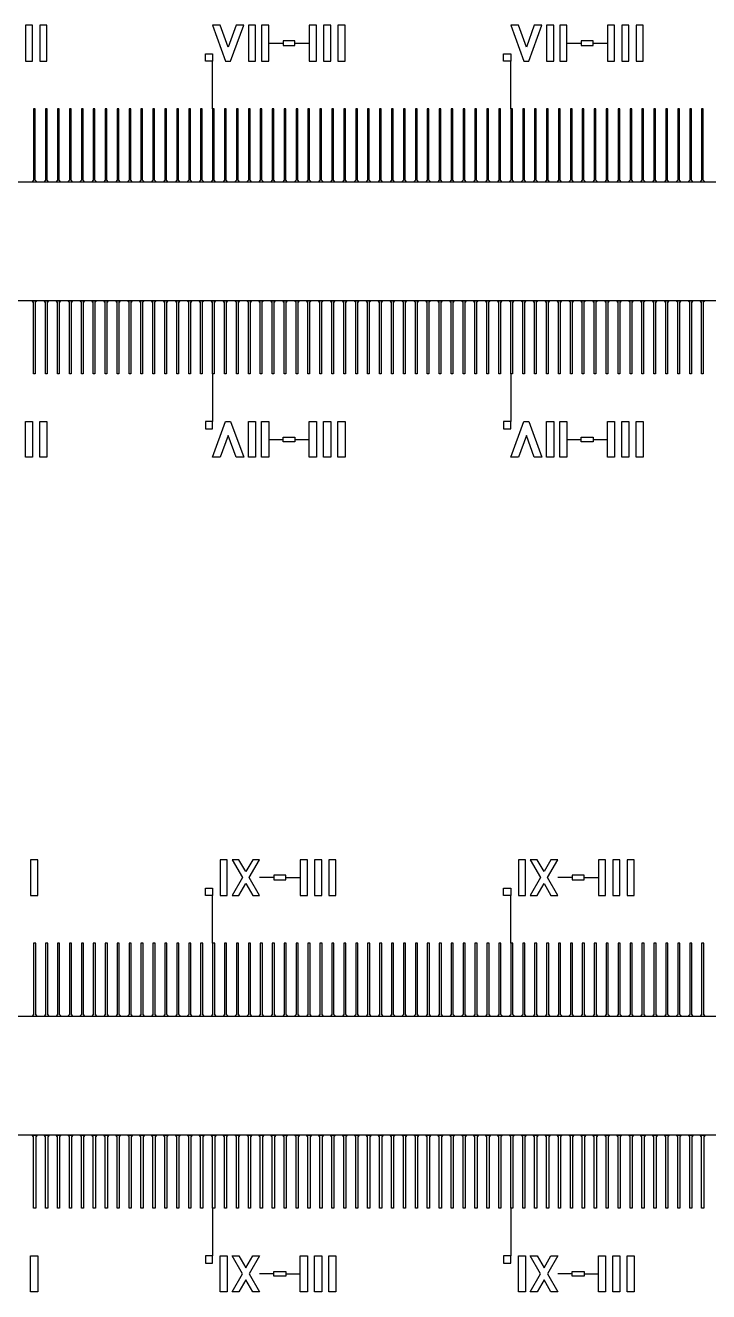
# Model space of a CAD drawing. Extents: x 135699 to 160699, y 112501 to 137501.
# Drawn here: x 149371 to 149658, y 124736 to 125267 of the extents above; entities that cross this region are included whole.
import ezdxf

# ---------------------------------------------------------------- set-up
doc = ezdxf.new("R2010")
doc.units = 13
for name, color, linetype in [('0.7', 50, 'Continuous'), ('0.9', 240, 'Continuous'), ('Main', 140, 'Continuous')]:
    doc.layers.add(name, color=color, linetype=linetype)
doc.layers.add('Write', color=7, linetype='Continuous', true_color=0x839eaa)

msp = doc.modelspace()

# ---------------------------------------------------------------- linework, layer by layer
for p, q in [((149473.23, 125259.41), (149479.23, 125259.41)), ((149484.23, 125259.41), (149490.23, 125259.41)), ((149598.23, 125259.41), (149604.23, 125259.41)), ((149609.23, 125259.41), (149615.23, 125259.41)), ((149449.68, 125231.91), (149449.68, 125251.91)), ((149574.68, 125231.91), (149574.68, 125251.91)), ((149449.68, 125120.71), (149449.68, 125100.71)), ((149574.68, 125120.71), (149574.68, 125100.71)), ((149473.23, 125093.21), (149479.23, 125093.21)), ((149484.23, 125093.21), (149490.23, 125093.21)), ((149598.23, 125093.21), (149604.23, 125093.21)), ((149609.23, 125093.21), (149615.23, 125093.21)), ((149475.42, 124909.41), (149469.42, 124909.41)), ((149480.42, 124909.41), (149486.42, 124909.41)), ((149600.42, 124909.41), (149594.42, 124909.41)), ((149605.42, 124909.41), (149611.42, 124909.41)), ((149449.68, 124881.91), (149449.68, 124901.91)), ((149574.68, 124881.91), (149574.68, 124901.91)), ((149449.68, 124770.71), (149449.68, 124750.71)), ((149574.68, 124770.71), (149574.68, 124750.71)), ((149475.42, 124743.21), (149469.42, 124743.21)), ((149480.42, 124743.21), (149486.42, 124743.21)), ((149600.42, 124743.21), (149594.42, 124743.21)), ((149605.42, 124743.21), (149611.42, 124743.21))]:
    msp.add_line(p, q)
at = {"layer": '0.7'}
for points in [[(149375.98, 125201.31), (149375.38, 125201.91), (149375.38, 125231.91), (149374.68, 125231.91), (149374.68, 125201.91), (149374.08, 125201.31)], [(149380.98, 125201.31), (149380.38, 125201.91), (149380.38, 125231.91), (149379.68, 125231.91), (149379.68, 125201.91), (149379.08, 125201.31)], [(149385.98, 125201.31), (149385.38, 125201.91), (149385.38, 125231.91), (149384.68, 125231.91), (149384.68, 125201.91), (149384.08, 125201.31)], [(149390.98, 125201.31), (149390.38, 125201.91), (149390.38, 125231.91), (149389.68, 125231.91), (149389.68, 125201.91), (149389.08, 125201.31)], [(149395.98, 125201.31), (149395.38, 125201.91), (149395.38, 125231.91), (149394.68, 125231.91), (149394.68, 125201.91), (149394.08, 125201.31)], [(149400.98, 125201.31), (149400.38, 125201.91), (149400.38, 125231.91), (149399.68, 125231.91), (149399.68, 125201.91), (149399.08, 125201.31)], [(149405.98, 125201.31), (149405.38, 125201.91), (149405.38, 125231.91), (149404.68, 125231.91), (149404.68, 125201.91), (149404.08, 125201.31)], [(149410.98, 125201.31), (149410.38, 125201.91), (149410.38, 125231.91), (149409.68, 125231.91), (149409.68, 125201.91), (149409.08, 125201.31)], [(149415.98, 125201.31), (149415.38, 125201.91), (149415.38, 125231.91), (149414.68, 125231.91), (149414.68, 125201.91), (149414.08, 125201.31)], [(149420.98, 125201.31), (149420.38, 125201.91), (149420.38, 125231.91), (149419.68, 125231.91), (149419.68, 125201.91), (149419.08, 125201.31)], [(149425.98, 125201.31), (149425.38, 125201.91), (149425.38, 125231.91), (149424.68, 125231.91), (149424.68, 125201.91), (149424.08, 125201.31)], [(149430.98, 125201.31), (149430.38, 125201.91), (149430.38, 125231.91), (149429.68, 125231.91), (149429.68, 125201.91), (149429.08, 125201.31)], [(149435.98, 125201.31), (149435.38, 125201.91), (149435.38, 125231.91), (149434.68, 125231.91), (149434.68, 125201.91), (149434.08, 125201.31)], [(149440.98, 125201.31), (149440.38, 125201.91), (149440.38, 125231.91), (149439.68, 125231.91), (149439.68, 125201.91), (149439.08, 125201.31)], [(149445.98, 125201.31), (149445.38, 125201.91), (149445.38, 125231.91), (149444.68, 125231.91), (149444.68, 125201.91), (149444.08, 125201.31)], [(149450.98, 125201.31), (149450.38, 125201.91), (149450.38, 125231.91), (149449.68, 125231.91), (149449.68, 125201.91), (149449.08, 125201.31)], [(149455.98, 125201.31), (149455.38, 125201.91), (149455.38, 125231.91), (149454.68, 125231.91), (149454.68, 125201.91), (149454.08, 125201.31)], [(149460.98, 125201.31), (149460.38, 125201.91), (149460.38, 125231.91), (149459.68, 125231.91), (149459.68, 125201.91), (149459.08, 125201.31)], [(149465.98, 125201.31), (149465.38, 125201.91), (149465.38, 125231.91), (149464.68, 125231.91), (149464.68, 125201.91), (149464.08, 125201.31)], [(149470.98, 125201.31), (149470.38, 125201.91), (149470.38, 125231.91), (149469.68, 125231.91), (149469.68, 125201.91), (149469.08, 125201.31)], [(149475.98, 125201.31), (149475.38, 125201.91), (149475.38, 125231.91), (149474.68, 125231.91), (149474.68, 125201.91), (149474.08, 125201.31)], [(149480.98, 125201.31), (149480.38, 125201.91), (149480.38, 125231.91), (149479.68, 125231.91), (149479.68, 125201.91), (149479.08, 125201.31)], [(149485.98, 125201.31), (149485.38, 125201.91), (149485.38, 125231.91), (149484.68, 125231.91), (149484.68, 125201.91), (149484.08, 125201.31)], [(149490.98, 125201.31), (149490.38, 125201.91), (149490.38, 125231.91), (149489.68, 125231.91), (149489.68, 125201.91), (149489.08, 125201.31)], [(149495.98, 125201.31), (149495.38, 125201.91), (149495.38, 125231.91), (149494.68, 125231.91), (149494.68, 125201.91), (149494.08, 125201.31)], [(149500.98, 125201.31), (149500.38, 125201.91), (149500.38, 125231.91), (149499.68, 125231.91), (149499.68, 125201.91), (149499.08, 125201.31)], [(149505.98, 125201.31), (149505.38, 125201.91), (149505.38, 125231.91), (149504.68, 125231.91), (149504.68, 125201.91), (149504.08, 125201.31)], [(149510.98, 125201.31), (149510.38, 125201.91), (149510.38, 125231.91), (149509.68, 125231.91), (149509.68, 125201.91), (149509.08, 125201.31)], [(149515.98, 125201.31), (149515.38, 125201.91), (149515.38, 125231.91), (149514.68, 125231.91), (149514.68, 125201.91), (149514.08, 125201.31)], [(149520.98, 125201.31), (149520.38, 125201.91), (149520.38, 125231.91), (149519.68, 125231.91), (149519.68, 125201.91), (149519.08, 125201.31)], [(149525.98, 125201.31), (149525.38, 125201.91), (149525.38, 125231.91), (149524.68, 125231.91), (149524.68, 125201.91), (149524.08, 125201.31)], [(149530.98, 125201.31), (149530.38, 125201.91), (149530.38, 125231.91), (149529.68, 125231.91), (149529.68, 125201.91), (149529.08, 125201.31)], [(149535.98, 125201.31), (149535.38, 125201.91), (149535.38, 125231.91), (149534.68, 125231.91), (149534.68, 125201.91), (149534.08, 125201.31)], [(149540.98, 125201.31), (149540.38, 125201.91), (149540.38, 125231.91), (149539.68, 125231.91), (149539.68, 125201.91), (149539.08, 125201.31)], [(149545.98, 125201.31), (149545.38, 125201.91), (149545.38, 125231.91), (149544.68, 125231.91), (149544.68, 125201.91), (149544.08, 125201.31)], [(149550.98, 125201.31), (149550.38, 125201.91), (149550.38, 125231.91), (149549.68, 125231.91), (149549.68, 125201.91), (149549.08, 125201.31)], [(149555.98, 125201.31), (149555.38, 125201.91), (149555.38, 125231.91), (149554.68, 125231.91), (149554.68, 125201.91), (149554.08, 125201.31)], [(149560.98, 125201.31), (149560.38, 125201.91), (149560.38, 125231.91), (149559.68, 125231.91), (149559.68, 125201.91), (149559.08, 125201.31)], [(149565.98, 125201.31), (149565.38, 125201.91), (149565.38, 125231.91), (149564.68, 125231.91), (149564.68, 125201.91), (149564.08, 125201.31)], [(149570.98, 125201.31), (149570.38, 125201.91), (149570.38, 125231.91), (149569.68, 125231.91), (149569.68, 125201.91), (149569.08, 125201.31)], [(149575.98, 125201.31), (149575.38, 125201.91), (149575.38, 125231.91), (149574.68, 125231.91), (149574.68, 125201.91), (149574.08, 125201.31)], [(149580.98, 125201.31), (149580.38, 125201.91), (149580.38, 125231.91), (149579.68, 125231.91), (149579.68, 125201.91), (149579.08, 125201.31)], [(149585.98, 125201.31), (149585.38, 125201.91), (149585.38, 125231.91), (149584.68, 125231.91), (149584.68, 125201.91), (149584.08, 125201.31)], [(149590.98, 125201.31), (149590.38, 125201.91), (149590.38, 125231.91), (149589.68, 125231.91), (149589.68, 125201.91), (149589.08, 125201.31)], [(149595.98, 125201.31), (149595.38, 125201.91), (149595.38, 125231.91), (149594.68, 125231.91), (149594.68, 125201.91), (149594.08, 125201.31)], [(149600.98, 125201.31), (149600.38, 125201.91), (149600.38, 125231.91), (149599.68, 125231.91), (149599.68, 125201.91), (149599.08, 125201.31)], [(149605.98, 125201.31), (149605.38, 125201.91), (149605.38, 125231.91), (149604.68, 125231.91), (149604.68, 125201.91), (149604.08, 125201.31)], [(149610.98, 125201.31), (149610.38, 125201.91), (149610.38, 125231.91), (149609.68, 125231.91), (149609.68, 125201.91), (149609.08, 125201.31)], [(149615.98, 125201.31), (149615.38, 125201.91), (149615.38, 125231.91), (149614.68, 125231.91), (149614.68, 125201.91), (149614.08, 125201.31)], [(149620.98, 125201.31), (149620.38, 125201.91), (149620.38, 125231.91), (149619.68, 125231.91), (149619.68, 125201.91), (149619.08, 125201.31)], [(149625.98, 125201.31), (149625.38, 125201.91), (149625.38, 125231.91), (149624.68, 125231.91), (149624.68, 125201.91), (149624.08, 125201.31)], [(149630.98, 125201.31), (149630.38, 125201.91), (149630.38, 125231.91), (149629.68, 125231.91), (149629.68, 125201.91), (149629.08, 125201.31)], [(149635.98, 125201.31), (149635.38, 125201.91), (149635.38, 125231.91), (149634.68, 125231.91), (149634.68, 125201.91), (149634.08, 125201.31)], [(149640.98, 125201.31), (149640.38, 125201.91), (149640.38, 125231.91), (149639.68, 125231.91), (149639.68, 125201.91), (149639.08, 125201.31)], [(149645.98, 125201.31), (149645.38, 125201.91), (149645.38, 125231.91), (149644.68, 125231.91), (149644.68, 125201.91), (149644.08, 125201.31)], [(149650.98, 125201.31), (149650.38, 125201.91), (149650.38, 125231.91), (149649.68, 125231.91), (149649.68, 125201.91), (149649.08, 125201.31)], [(149655.98, 125201.31), (149655.38, 125201.91), (149655.38, 125231.91), (149654.68, 125231.91), (149654.68, 125201.91), (149654.08, 125201.31)], [(149375.98, 125151.31), (149375.38, 125150.71), (149375.38, 125120.71), (149374.68, 125120.71), (149374.68, 125150.71), (149374.08, 125151.31)], [(149380.98, 125151.31), (149380.38, 125150.71), (149380.38, 125120.71), (149379.68, 125120.71), (149379.68, 125150.71), (149379.08, 125151.31)], [(149385.98, 125151.31), (149385.38, 125150.71), (149385.38, 125120.71), (149384.68, 125120.71), (149384.68, 125150.71), (149384.08, 125151.31)], [(149390.98, 125151.31), (149390.38, 125150.71), (149390.38, 125120.71), (149389.68, 125120.71), (149389.68, 125150.71), (149389.08, 125151.31)], [(149395.98, 125151.31), (149395.38, 125150.71), (149395.38, 125120.71), (149394.68, 125120.71), (149394.68, 125150.71), (149394.08, 125151.31)], [(149400.98, 125151.31), (149400.38, 125150.71), (149400.38, 125120.71), (149399.68, 125120.71), (149399.68, 125150.71), (149399.08, 125151.31)], [(149405.98, 125151.31), (149405.38, 125150.71), (149405.38, 125120.71), (149404.68, 125120.71), (149404.68, 125150.71), (149404.08, 125151.31)], [(149410.98, 125151.31), (149410.38, 125150.71), (149410.38, 125120.71), (149409.68, 125120.71), (149409.68, 125150.71), (149409.08, 125151.31)], [(149415.98, 125151.31), (149415.38, 125150.71), (149415.38, 125120.71), (149414.68, 125120.71), (149414.68, 125150.71), (149414.08, 125151.31)], [(149420.98, 125151.31), (149420.38, 125150.71), (149420.38, 125120.71), (149419.68, 125120.71), (149419.68, 125150.71), (149419.08, 125151.31)], [(149425.98, 125151.31), (149425.38, 125150.71), (149425.38, 125120.71), (149424.68, 125120.71), (149424.68, 125150.71), (149424.08, 125151.31)], [(149430.98, 125151.31), (149430.38, 125150.71), (149430.38, 125120.71), (149429.68, 125120.71), (149429.68, 125150.71), (149429.08, 125151.31)], [(149435.98, 125151.31), (149435.38, 125150.71), (149435.38, 125120.71), (149434.68, 125120.71), (149434.68, 125150.71), (149434.08, 125151.31)], [(149440.98, 125151.31), (149440.38, 125150.71), (149440.38, 125120.71), (149439.68, 125120.71), (149439.68, 125150.71), (149439.08, 125151.31)], [(149445.98, 125151.31), (149445.38, 125150.71), (149445.38, 125120.71), (149444.68, 125120.71), (149444.68, 125150.71), (149444.08, 125151.31)], [(149450.98, 125151.31), (149450.38, 125150.71), (149450.38, 125120.71), (149449.68, 125120.71), (149449.68, 125150.71), (149449.08, 125151.31)], [(149455.98, 125151.31), (149455.38, 125150.71), (149455.38, 125120.71), (149454.68, 125120.71), (149454.68, 125150.71), (149454.08, 125151.31)], [(149460.98, 125151.31), (149460.38, 125150.71), (149460.38, 125120.71), (149459.68, 125120.71), (149459.68, 125150.71), (149459.08, 125151.31)], [(149465.98, 125151.31), (149465.38, 125150.71), (149465.38, 125120.71), (149464.68, 125120.71), (149464.68, 125150.71), (149464.08, 125151.31)], [(149470.98, 125151.31), (149470.38, 125150.71), (149470.38, 125120.71), (149469.68, 125120.71), (149469.68, 125150.71), (149469.08, 125151.31)], [(149475.98, 125151.31), (149475.38, 125150.71), (149475.38, 125120.71), (149474.68, 125120.71), (149474.68, 125150.71), (149474.08, 125151.31)], [(149480.98, 125151.31), (149480.38, 125150.71), (149480.38, 125120.71), (149479.68, 125120.71), (149479.68, 125150.71), (149479.08, 125151.31)], [(149485.98, 125151.31), (149485.38, 125150.71), (149485.38, 125120.71), (149484.68, 125120.71), (149484.68, 125150.71), (149484.08, 125151.31)], [(149490.98, 125151.31), (149490.38, 125150.71), (149490.38, 125120.71), (149489.68, 125120.71), (149489.68, 125150.71), (149489.08, 125151.31)], [(149495.98, 125151.31), (149495.38, 125150.71), (149495.38, 125120.71), (149494.68, 125120.71), (149494.68, 125150.71), (149494.08, 125151.31)], [(149500.98, 125151.31), (149500.38, 125150.71), (149500.38, 125120.71), (149499.68, 125120.71), (149499.68, 125150.71), (149499.08, 125151.31)], [(149505.98, 125151.31), (149505.38, 125150.71), (149505.38, 125120.71), (149504.68, 125120.71), (149504.68, 125150.71), (149504.08, 125151.31)], [(149510.98, 125151.31), (149510.38, 125150.71), (149510.38, 125120.71), (149509.68, 125120.71), (149509.68, 125150.71), (149509.08, 125151.31)], [(149515.98, 125151.31), (149515.38, 125150.71), (149515.38, 125120.71), (149514.68, 125120.71), (149514.68, 125150.71), (149514.08, 125151.31)], [(149520.98, 125151.31), (149520.38, 125150.71), (149520.38, 125120.71), (149519.68, 125120.71), (149519.68, 125150.71), (149519.08, 125151.31)], [(149525.98, 125151.31), (149525.38, 125150.71), (149525.38, 125120.71), (149524.68, 125120.71), (149524.68, 125150.71), (149524.08, 125151.31)], [(149530.98, 125151.31), (149530.38, 125150.71), (149530.38, 125120.71), (149529.68, 125120.71), (149529.68, 125150.71), (149529.08, 125151.31)], [(149535.98, 125151.31), (149535.38, 125150.71), (149535.38, 125120.71), (149534.68, 125120.71), (149534.68, 125150.71), (149534.08, 125151.31)], [(149540.98, 125151.31), (149540.38, 125150.71), (149540.38, 125120.71), (149539.68, 125120.71), (149539.68, 125150.71), (149539.08, 125151.31)], [(149545.98, 125151.31), (149545.38, 125150.71), (149545.38, 125120.71), (149544.68, 125120.71), (149544.68, 125150.71), (149544.08, 125151.31)], [(149550.98, 125151.31), (149550.38, 125150.71), (149550.38, 125120.71), (149549.68, 125120.71), (149549.68, 125150.71), (149549.08, 125151.31)], [(149555.98, 125151.31), (149555.38, 125150.71), (149555.38, 125120.71), (149554.68, 125120.71), (149554.68, 125150.71), (149554.08, 125151.31)], [(149560.98, 125151.31), (149560.38, 125150.71), (149560.38, 125120.71), (149559.68, 125120.71), (149559.68, 125150.71), (149559.08, 125151.31)], [(149565.98, 125151.31), (149565.38, 125150.71), (149565.38, 125120.71), (149564.68, 125120.71), (149564.68, 125150.71), (149564.08, 125151.31)], [(149570.98, 125151.31), (149570.38, 125150.71), (149570.38, 125120.71), (149569.68, 125120.71), (149569.68, 125150.71), (149569.08, 125151.31)], [(149575.98, 125151.31), (149575.38, 125150.71), (149575.38, 125120.71), (149574.68, 125120.71), (149574.68, 125150.71), (149574.08, 125151.31)], [(149580.98, 125151.31), (149580.38, 125150.71), (149580.38, 125120.71), (149579.68, 125120.71), (149579.68, 125150.71), (149579.08, 125151.31)], [(149585.98, 125151.31), (149585.38, 125150.71), (149585.38, 125120.71), (149584.68, 125120.71), (149584.68, 125150.71), (149584.08, 125151.31)], [(149590.98, 125151.31), (149590.38, 125150.71), (149590.38, 125120.71), (149589.68, 125120.71), (149589.68, 125150.71), (149589.08, 125151.31)], [(149595.98, 125151.31), (149595.38, 125150.71), (149595.38, 125120.71), (149594.68, 125120.71), (149594.68, 125150.71), (149594.08, 125151.31)], [(149600.98, 125151.31), (149600.38, 125150.71), (149600.38, 125120.71), (149599.68, 125120.71), (149599.68, 125150.71), (149599.08, 125151.31)], [(149605.98, 125151.31), (149605.38, 125150.71), (149605.38, 125120.71), (149604.68, 125120.71), (149604.68, 125150.71), (149604.08, 125151.31)], [(149610.98, 125151.31), (149610.38, 125150.71), (149610.38, 125120.71), (149609.68, 125120.71), (149609.68, 125150.71), (149609.08, 125151.31)], [(149615.98, 125151.31), (149615.38, 125150.71), (149615.38, 125120.71), (149614.68, 125120.71), (149614.68, 125150.71), (149614.08, 125151.31)], [(149620.98, 125151.31), (149620.38, 125150.71), (149620.38, 125120.71), (149619.68, 125120.71), (149619.68, 125150.71), (149619.08, 125151.31)], [(149625.98, 125151.31), (149625.38, 125150.71), (149625.38, 125120.71), (149624.68, 125120.71), (149624.68, 125150.71), (149624.08, 125151.31)], [(149630.98, 125151.31), (149630.38, 125150.71), (149630.38, 125120.71), (149629.68, 125120.71), (149629.68, 125150.71), (149629.08, 125151.31)], [(149635.98, 125151.31), (149635.38, 125150.71), (149635.38, 125120.71), (149634.68, 125120.71), (149634.68, 125150.71), (149634.08, 125151.31)], [(149640.98, 125151.31), (149640.38, 125150.71), (149640.38, 125120.71), (149639.68, 125120.71), (149639.68, 125150.71), (149639.08, 125151.31)], [(149645.98, 125151.31), (149645.38, 125150.71), (149645.38, 125120.71), (149644.68, 125120.71), (149644.68, 125150.71), (149644.08, 125151.31)], [(149650.98, 125151.31), (149650.38, 125150.71), (149650.38, 125120.71), (149649.68, 125120.71), (149649.68, 125150.71), (149649.08, 125151.31)], [(149655.98, 125151.31), (149655.38, 125150.71), (149655.38, 125120.71), (149654.68, 125120.71), (149654.68, 125150.71), (149654.08, 125151.31)]]:
    msp.add_lwpolyline(points, close=True, dxfattribs=at)
at = {"layer": '0.9'}
for points in [[(149376.18, 124851.31), (149375.58, 124851.91), (149375.58, 124881.91), (149374.68, 124881.91), (149374.68, 124851.91), (149374.08, 124851.31)], [(149381.18, 124851.31), (149380.58, 124851.91), (149380.58, 124881.91), (149379.68, 124881.91), (149379.68, 124851.91), (149379.08, 124851.31)], [(149386.18, 124851.31), (149385.58, 124851.91), (149385.58, 124881.91), (149384.68, 124881.91), (149384.68, 124851.91), (149384.08, 124851.31)], [(149391.18, 124851.31), (149390.58, 124851.91), (149390.58, 124881.91), (149389.68, 124881.91), (149389.68, 124851.91), (149389.08, 124851.31)], [(149396.18, 124851.31), (149395.58, 124851.91), (149395.58, 124881.91), (149394.68, 124881.91), (149394.68, 124851.91), (149394.08, 124851.31)], [(149401.18, 124851.31), (149400.58, 124851.91), (149400.58, 124881.91), (149399.68, 124881.91), (149399.68, 124851.91), (149399.08, 124851.31)], [(149406.18, 124851.31), (149405.58, 124851.91), (149405.58, 124881.91), (149404.68, 124881.91), (149404.68, 124851.91), (149404.08, 124851.31)], [(149411.18, 124851.31), (149410.58, 124851.91), (149410.58, 124881.91), (149409.68, 124881.91), (149409.68, 124851.91), (149409.08, 124851.31)], [(149416.18, 124851.31), (149415.58, 124851.91), (149415.58, 124881.91), (149414.68, 124881.91), (149414.68, 124851.91), (149414.08, 124851.31)], [(149421.18, 124851.31), (149420.58, 124851.91), (149420.58, 124881.91), (149419.68, 124881.91), (149419.68, 124851.91), (149419.08, 124851.31)], [(149426.18, 124851.31), (149425.58, 124851.91), (149425.58, 124881.91), (149424.68, 124881.91), (149424.68, 124851.91), (149424.08, 124851.31)], [(149431.18, 124851.31), (149430.58, 124851.91), (149430.58, 124881.91), (149429.68, 124881.91), (149429.68, 124851.91), (149429.08, 124851.31)], [(149436.18, 124851.31), (149435.58, 124851.91), (149435.58, 124881.91), (149434.68, 124881.91), (149434.68, 124851.91), (149434.08, 124851.31)], [(149441.18, 124851.31), (149440.58, 124851.91), (149440.58, 124881.91), (149439.68, 124881.91), (149439.68, 124851.91), (149439.08, 124851.31)], [(149446.18, 124851.31), (149445.58, 124851.91), (149445.58, 124881.91), (149444.68, 124881.91), (149444.68, 124851.91), (149444.08, 124851.31)], [(149451.18, 124851.31), (149450.58, 124851.91), (149450.58, 124881.91), (149449.68, 124881.91), (149449.68, 124851.91), (149449.08, 124851.31)], [(149456.18, 124851.31), (149455.58, 124851.91), (149455.58, 124881.91), (149454.68, 124881.91), (149454.68, 124851.91), (149454.08, 124851.31)], [(149461.18, 124851.31), (149460.58, 124851.91), (149460.58, 124881.91), (149459.68, 124881.91), (149459.68, 124851.91), (149459.08, 124851.31)], [(149466.18, 124851.31), (149465.58, 124851.91), (149465.58, 124881.91), (149464.68, 124881.91), (149464.68, 124851.91), (149464.08, 124851.31)], [(149471.18, 124851.31), (149470.58, 124851.91), (149470.58, 124881.91), (149469.68, 124881.91), (149469.68, 124851.91), (149469.08, 124851.31)], [(149476.18, 124851.31), (149475.58, 124851.91), (149475.58, 124881.91), (149474.68, 124881.91), (149474.68, 124851.91), (149474.08, 124851.31)], [(149481.18, 124851.31), (149480.58, 124851.91), (149480.58, 124881.91), (149479.68, 124881.91), (149479.68, 124851.91), (149479.08, 124851.31)], [(149486.18, 124851.31), (149485.58, 124851.91), (149485.58, 124881.91), (149484.68, 124881.91), (149484.68, 124851.91), (149484.08, 124851.31)], [(149491.18, 124851.31), (149490.58, 124851.91), (149490.58, 124881.91), (149489.68, 124881.91), (149489.68, 124851.91), (149489.08, 124851.31)], [(149496.18, 124851.31), (149495.58, 124851.91), (149495.58, 124881.91), (149494.68, 124881.91), (149494.68, 124851.91), (149494.08, 124851.31)], [(149501.18, 124851.31), (149500.58, 124851.91), (149500.58, 124881.91), (149499.68, 124881.91), (149499.68, 124851.91), (149499.08, 124851.31)], [(149506.18, 124851.31), (149505.58, 124851.91), (149505.58, 124881.91), (149504.68, 124881.91), (149504.68, 124851.91), (149504.08, 124851.31)], [(149511.18, 124851.31), (149510.58, 124851.91), (149510.58, 124881.91), (149509.68, 124881.91), (149509.68, 124851.91), (149509.08, 124851.31)], [(149516.18, 124851.31), (149515.58, 124851.91), (149515.58, 124881.91), (149514.68, 124881.91), (149514.68, 124851.91), (149514.08, 124851.31)], [(149521.18, 124851.31), (149520.58, 124851.91), (149520.58, 124881.91), (149519.68, 124881.91), (149519.68, 124851.91), (149519.08, 124851.31)], [(149526.18, 124851.31), (149525.58, 124851.91), (149525.58, 124881.91), (149524.68, 124881.91), (149524.68, 124851.91), (149524.08, 124851.31)], [(149531.18, 124851.31), (149530.58, 124851.91), (149530.58, 124881.91), (149529.68, 124881.91), (149529.68, 124851.91), (149529.08, 124851.31)], [(149536.18, 124851.31), (149535.58, 124851.91), (149535.58, 124881.91), (149534.68, 124881.91), (149534.68, 124851.91), (149534.08, 124851.31)], [(149541.18, 124851.31), (149540.58, 124851.91), (149540.58, 124881.91), (149539.68, 124881.91), (149539.68, 124851.91), (149539.08, 124851.31)], [(149546.18, 124851.31), (149545.58, 124851.91), (149545.58, 124881.91), (149544.68, 124881.91), (149544.68, 124851.91), (149544.08, 124851.31)], [(149551.18, 124851.31), (149550.58, 124851.91), (149550.58, 124881.91), (149549.68, 124881.91), (149549.68, 124851.91), (149549.08, 124851.31)], [(149556.18, 124851.31), (149555.58, 124851.91), (149555.58, 124881.91), (149554.68, 124881.91), (149554.68, 124851.91), (149554.08, 124851.31)], [(149561.18, 124851.31), (149560.58, 124851.91), (149560.58, 124881.91), (149559.68, 124881.91), (149559.68, 124851.91), (149559.08, 124851.31)], [(149566.18, 124851.31), (149565.58, 124851.91), (149565.58, 124881.91), (149564.68, 124881.91), (149564.68, 124851.91), (149564.08, 124851.31)], [(149571.18, 124851.31), (149570.58, 124851.91), (149570.58, 124881.91), (149569.68, 124881.91), (149569.68, 124851.91), (149569.08, 124851.31)], [(149576.18, 124851.31), (149575.58, 124851.91), (149575.58, 124881.91), (149574.68, 124881.91), (149574.68, 124851.91), (149574.08, 124851.31)], [(149581.18, 124851.31), (149580.58, 124851.91), (149580.58, 124881.91), (149579.68, 124881.91), (149579.68, 124851.91), (149579.08, 124851.31)], [(149586.18, 124851.31), (149585.58, 124851.91), (149585.58, 124881.91), (149584.68, 124881.91), (149584.68, 124851.91), (149584.08, 124851.31)], [(149591.18, 124851.31), (149590.58, 124851.91), (149590.58, 124881.91), (149589.68, 124881.91), (149589.68, 124851.91), (149589.08, 124851.31)], [(149596.18, 124851.31), (149595.58, 124851.91), (149595.58, 124881.91), (149594.68, 124881.91), (149594.68, 124851.91), (149594.08, 124851.31)], [(149601.18, 124851.31), (149600.58, 124851.91), (149600.58, 124881.91), (149599.68, 124881.91), (149599.68, 124851.91), (149599.08, 124851.31)], [(149606.18, 124851.31), (149605.58, 124851.91), (149605.58, 124881.91), (149604.68, 124881.91), (149604.68, 124851.91), (149604.08, 124851.31)], [(149611.18, 124851.31), (149610.58, 124851.91), (149610.58, 124881.91), (149609.68, 124881.91), (149609.68, 124851.91), (149609.08, 124851.31)], [(149616.18, 124851.31), (149615.58, 124851.91), (149615.58, 124881.91), (149614.68, 124881.91), (149614.68, 124851.91), (149614.08, 124851.31)], [(149621.18, 124851.31), (149620.58, 124851.91), (149620.58, 124881.91), (149619.68, 124881.91), (149619.68, 124851.91), (149619.08, 124851.31)], [(149626.18, 124851.31), (149625.58, 124851.91), (149625.58, 124881.91), (149624.68, 124881.91), (149624.68, 124851.91), (149624.08, 124851.31)], [(149631.18, 124851.31), (149630.58, 124851.91), (149630.58, 124881.91), (149629.68, 124881.91), (149629.68, 124851.91), (149629.08, 124851.31)], [(149636.18, 124851.31), (149635.58, 124851.91), (149635.58, 124881.91), (149634.68, 124881.91), (149634.68, 124851.91), (149634.08, 124851.31)], [(149641.18, 124851.31), (149640.58, 124851.91), (149640.58, 124881.91), (149639.68, 124881.91), (149639.68, 124851.91), (149639.08, 124851.31)], [(149646.18, 124851.31), (149645.58, 124851.91), (149645.58, 124881.91), (149644.68, 124881.91), (149644.68, 124851.91), (149644.08, 124851.31)], [(149651.18, 124851.31), (149650.58, 124851.91), (149650.58, 124881.91), (149649.68, 124881.91), (149649.68, 124851.91), (149649.08, 124851.31)], [(149656.18, 124851.31), (149655.58, 124851.91), (149655.58, 124881.91), (149654.68, 124881.91), (149654.68, 124851.91), (149654.08, 124851.31)], [(149376.18, 124801.31), (149375.58, 124800.71), (149375.58, 124770.71), (149374.68, 124770.71), (149374.68, 124800.71), (149374.08, 124801.31)], [(149381.18, 124801.31), (149380.58, 124800.71), (149380.58, 124770.71), (149379.68, 124770.71), (149379.68, 124800.71), (149379.08, 124801.31)], [(149386.18, 124801.31), (149385.58, 124800.71), (149385.58, 124770.71), (149384.68, 124770.71), (149384.68, 124800.71), (149384.08, 124801.31)], [(149391.18, 124801.31), (149390.58, 124800.71), (149390.58, 124770.71), (149389.68, 124770.71), (149389.68, 124800.71), (149389.08, 124801.31)], [(149396.18, 124801.31), (149395.58, 124800.71), (149395.58, 124770.71), (149394.68, 124770.71), (149394.68, 124800.71), (149394.08, 124801.31)], [(149401.18, 124801.31), (149400.58, 124800.71), (149400.58, 124770.71), (149399.68, 124770.71), (149399.68, 124800.71), (149399.08, 124801.31)], [(149406.18, 124801.31), (149405.58, 124800.71), (149405.58, 124770.71), (149404.68, 124770.71), (149404.68, 124800.71), (149404.08, 124801.31)], [(149411.18, 124801.31), (149410.58, 124800.71), (149410.58, 124770.71), (149409.68, 124770.71), (149409.68, 124800.71), (149409.08, 124801.31)], [(149416.18, 124801.31), (149415.58, 124800.71), (149415.58, 124770.71), (149414.68, 124770.71), (149414.68, 124800.71), (149414.08, 124801.31)], [(149421.18, 124801.31), (149420.58, 124800.71), (149420.58, 124770.71), (149419.68, 124770.71), (149419.68, 124800.71), (149419.08, 124801.31)], [(149426.18, 124801.31), (149425.58, 124800.71), (149425.58, 124770.71), (149424.68, 124770.71), (149424.68, 124800.71), (149424.08, 124801.31)], [(149431.18, 124801.31), (149430.58, 124800.71), (149430.58, 124770.71), (149429.68, 124770.71), (149429.68, 124800.71), (149429.08, 124801.31)], [(149436.18, 124801.31), (149435.58, 124800.71), (149435.58, 124770.71), (149434.68, 124770.71), (149434.68, 124800.71), (149434.08, 124801.31)], [(149441.18, 124801.31), (149440.58, 124800.71), (149440.58, 124770.71), (149439.68, 124770.71), (149439.68, 124800.71), (149439.08, 124801.31)], [(149446.18, 124801.31), (149445.58, 124800.71), (149445.58, 124770.71), (149444.68, 124770.71), (149444.68, 124800.71), (149444.08, 124801.31)], [(149451.18, 124801.31), (149450.58, 124800.71), (149450.58, 124770.71), (149449.68, 124770.71), (149449.68, 124800.71), (149449.08, 124801.31)], [(149456.18, 124801.31), (149455.58, 124800.71), (149455.58, 124770.71), (149454.68, 124770.71), (149454.68, 124800.71), (149454.08, 124801.31)], [(149461.18, 124801.31), (149460.58, 124800.71), (149460.58, 124770.71), (149459.68, 124770.71), (149459.68, 124800.71), (149459.08, 124801.31)], [(149466.18, 124801.31), (149465.58, 124800.71), (149465.58, 124770.71), (149464.68, 124770.71), (149464.68, 124800.71), (149464.08, 124801.31)], [(149471.18, 124801.31), (149470.58, 124800.71), (149470.58, 124770.71), (149469.68, 124770.71), (149469.68, 124800.71), (149469.08, 124801.31)], [(149476.18, 124801.31), (149475.58, 124800.71), (149475.58, 124770.71), (149474.68, 124770.71), (149474.68, 124800.71), (149474.08, 124801.31)], [(149481.18, 124801.31), (149480.58, 124800.71), (149480.58, 124770.71), (149479.68, 124770.71), (149479.68, 124800.71), (149479.08, 124801.31)], [(149486.18, 124801.31), (149485.58, 124800.71), (149485.58, 124770.71), (149484.68, 124770.71), (149484.68, 124800.71), (149484.08, 124801.31)], [(149491.18, 124801.31), (149490.58, 124800.71), (149490.58, 124770.71), (149489.68, 124770.71), (149489.68, 124800.71), (149489.08, 124801.31)], [(149496.18, 124801.31), (149495.58, 124800.71), (149495.58, 124770.71), (149494.68, 124770.71), (149494.68, 124800.71), (149494.08, 124801.31)], [(149501.18, 124801.31), (149500.58, 124800.71), (149500.58, 124770.71), (149499.68, 124770.71), (149499.68, 124800.71), (149499.08, 124801.31)], [(149506.18, 124801.31), (149505.58, 124800.71), (149505.58, 124770.71), (149504.68, 124770.71), (149504.68, 124800.71), (149504.08, 124801.31)], [(149511.18, 124801.31), (149510.58, 124800.71), (149510.58, 124770.71), (149509.68, 124770.71), (149509.68, 124800.71), (149509.08, 124801.31)], [(149516.18, 124801.31), (149515.58, 124800.71), (149515.58, 124770.71), (149514.68, 124770.71), (149514.68, 124800.71), (149514.08, 124801.31)], [(149521.18, 124801.31), (149520.58, 124800.71), (149520.58, 124770.71), (149519.68, 124770.71), (149519.68, 124800.71), (149519.08, 124801.31)], [(149526.18, 124801.31), (149525.58, 124800.71), (149525.58, 124770.71), (149524.68, 124770.71), (149524.68, 124800.71), (149524.08, 124801.31)], [(149531.18, 124801.31), (149530.58, 124800.71), (149530.58, 124770.71), (149529.68, 124770.71), (149529.68, 124800.71), (149529.08, 124801.31)], [(149536.18, 124801.31), (149535.58, 124800.71), (149535.58, 124770.71), (149534.68, 124770.71), (149534.68, 124800.71), (149534.08, 124801.31)], [(149541.18, 124801.31), (149540.58, 124800.71), (149540.58, 124770.71), (149539.68, 124770.71), (149539.68, 124800.71), (149539.08, 124801.31)], [(149546.18, 124801.31), (149545.58, 124800.71), (149545.58, 124770.71), (149544.68, 124770.71), (149544.68, 124800.71), (149544.08, 124801.31)], [(149551.18, 124801.31), (149550.58, 124800.71), (149550.58, 124770.71), (149549.68, 124770.71), (149549.68, 124800.71), (149549.08, 124801.31)], [(149556.18, 124801.31), (149555.58, 124800.71), (149555.58, 124770.71), (149554.68, 124770.71), (149554.68, 124800.71), (149554.08, 124801.31)], [(149561.18, 124801.31), (149560.58, 124800.71), (149560.58, 124770.71), (149559.68, 124770.71), (149559.68, 124800.71), (149559.08, 124801.31)], [(149566.18, 124801.31), (149565.58, 124800.71), (149565.58, 124770.71), (149564.68, 124770.71), (149564.68, 124800.71), (149564.08, 124801.31)], [(149571.18, 124801.31), (149570.58, 124800.71), (149570.58, 124770.71), (149569.68, 124770.71), (149569.68, 124800.71), (149569.08, 124801.31)], [(149576.18, 124801.31), (149575.58, 124800.71), (149575.58, 124770.71), (149574.68, 124770.71), (149574.68, 124800.71), (149574.08, 124801.31)], [(149581.18, 124801.31), (149580.58, 124800.71), (149580.58, 124770.71), (149579.68, 124770.71), (149579.68, 124800.71), (149579.08, 124801.31)], [(149586.18, 124801.31), (149585.58, 124800.71), (149585.58, 124770.71), (149584.68, 124770.71), (149584.68, 124800.71), (149584.08, 124801.31)], [(149591.18, 124801.31), (149590.58, 124800.71), (149590.58, 124770.71), (149589.68, 124770.71), (149589.68, 124800.71), (149589.08, 124801.31)], [(149596.18, 124801.31), (149595.58, 124800.71), (149595.58, 124770.71), (149594.68, 124770.71), (149594.68, 124800.71), (149594.08, 124801.31)], [(149601.18, 124801.31), (149600.58, 124800.71), (149600.58, 124770.71), (149599.68, 124770.71), (149599.68, 124800.71), (149599.08, 124801.31)], [(149606.18, 124801.31), (149605.58, 124800.71), (149605.58, 124770.71), (149604.68, 124770.71), (149604.68, 124800.71), (149604.08, 124801.31)], [(149611.18, 124801.31), (149610.58, 124800.71), (149610.58, 124770.71), (149609.68, 124770.71), (149609.68, 124800.71), (149609.08, 124801.31)], [(149616.18, 124801.31), (149615.58, 124800.71), (149615.58, 124770.71), (149614.68, 124770.71), (149614.68, 124800.71), (149614.08, 124801.31)], [(149621.18, 124801.31), (149620.58, 124800.71), (149620.58, 124770.71), (149619.68, 124770.71), (149619.68, 124800.71), (149619.08, 124801.31)], [(149626.18, 124801.31), (149625.58, 124800.71), (149625.58, 124770.71), (149624.68, 124770.71), (149624.68, 124800.71), (149624.08, 124801.31)], [(149631.18, 124801.31), (149630.58, 124800.71), (149630.58, 124770.71), (149629.68, 124770.71), (149629.68, 124800.71), (149629.08, 124801.31)], [(149636.18, 124801.31), (149635.58, 124800.71), (149635.58, 124770.71), (149634.68, 124770.71), (149634.68, 124800.71), (149634.08, 124801.31)], [(149641.18, 124801.31), (149640.58, 124800.71), (149640.58, 124770.71), (149639.68, 124770.71), (149639.68, 124800.71), (149639.08, 124801.31)], [(149646.18, 124801.31), (149645.58, 124800.71), (149645.58, 124770.71), (149644.68, 124770.71), (149644.68, 124800.71), (149644.08, 124801.31)], [(149651.18, 124801.31), (149650.58, 124800.71), (149650.58, 124770.71), (149649.68, 124770.71), (149649.68, 124800.71), (149649.08, 124801.31)], [(149656.18, 124801.31), (149655.58, 124800.71), (149655.58, 124770.71), (149654.68, 124770.71), (149654.68, 124800.71), (149654.08, 124801.31)]]:
    msp.add_lwpolyline(points, close=True, dxfattribs=at)
at = {"layer": 'Main'}
for points in [[(150449.08, 125201.31, -0.414214), (150549.08, 125101.31), (150549.08, 124901.31, -0.414214), (150449.08, 124801.31), (145949.08, 124801.31, -0.414214), (145849.08, 124901.31), (145849.08, 125101.31, -0.414214), (145949.08, 125201.31)], [(150449.08, 125151.31), (145949.08, 125151.31, 0.414214), (145899.08, 125101.31), (145899.08, 124901.31, 0.414214), (145949.08, 124851.31), (150449.08, 124851.31, 0.414214), (150499.08, 124901.31), (150499.08, 125101.31, 0.414214)]]:
    msp.add_lwpolyline(points, format="xyb", close=True, dxfattribs=at)
at = {"layer": 'Write'}
for points in [[(149374.23, 125251.91), (149374.23, 125266.91), (149371.23, 125266.91), (149371.23, 125251.91)], [(149380.23, 125251.91), (149380.23, 125266.91), (149377.23, 125266.91), (149377.23, 125251.91)], [(149456.21, 125257.76), (149452.87, 125266.91), (149449.68, 125266.91), (149455.14, 125251.91), (149457.27, 125251.91), (149462.73, 125266.91), (149459.54, 125266.91)], [(149467.73, 125251.91), (149467.73, 125266.91), (149464.73, 125266.91), (149464.73, 125251.91)], [(149473.23, 125251.91), (149473.23, 125266.91), (149470.23, 125266.91), (149470.23, 125251.91)], [(149493.23, 125251.91), (149493.23, 125266.91), (149490.23, 125266.91), (149490.23, 125251.91)], [(149499.23, 125251.91), (149499.23, 125266.91), (149496.23, 125266.91), (149496.23, 125251.91)], [(149505.23, 125251.91), (149505.23, 125266.91), (149502.23, 125266.91), (149502.23, 125251.91)], [(149581.21, 125257.76), (149577.87, 125266.91), (149574.68, 125266.91), (149580.14, 125251.91), (149582.27, 125251.91), (149587.73, 125266.91), (149584.54, 125266.91)], [(149592.73, 125251.91), (149592.73, 125266.91), (149589.73, 125266.91), (149589.73, 125251.91)], [(149598.23, 125251.91), (149598.23, 125266.91), (149595.23, 125266.91), (149595.23, 125251.91)], [(149618.23, 125251.91), (149618.23, 125266.91), (149615.23, 125266.91), (149615.23, 125251.91)], [(149624.23, 125251.91), (149624.23, 125266.91), (149621.23, 125266.91), (149621.23, 125251.91)], [(149630.23, 125251.91), (149630.23, 125266.91), (149627.23, 125266.91), (149627.23, 125251.91)], [(149484.23, 125258.41), (149484.23, 125260.41), (149479.23, 125260.41), (149479.23, 125258.41)], [(149609.23, 125258.41), (149609.23, 125260.41), (149604.23, 125260.41), (149604.23, 125258.41)], [(149446.68, 125251.91), (149446.68, 125254.91), (149449.68, 125254.91), (149449.68, 125251.91)], [(149571.68, 125251.91), (149571.68, 125254.91), (149574.68, 125254.91), (149574.68, 125251.91)], [(149374.23, 125100.71), (149374.23, 125085.71), (149371.23, 125085.71), (149371.23, 125100.71)], [(149380.23, 125100.71), (149380.23, 125085.71), (149377.23, 125085.71), (149377.23, 125100.71)], [(149446.68, 125100.71), (149446.68, 125097.71), (149449.68, 125097.71), (149449.68, 125100.71)], [(149456.21, 125094.86), (149452.87, 125085.71), (149449.68, 125085.71), (149455.14, 125100.71), (149457.27, 125100.71), (149462.73, 125085.71), (149459.54, 125085.71)], [(149467.73, 125100.71), (149467.73, 125085.71), (149464.73, 125085.71), (149464.73, 125100.71)], [(149473.23, 125100.71), (149473.23, 125085.71), (149470.23, 125085.71), (149470.23, 125100.71)], [(149493.23, 125100.71), (149493.23, 125085.71), (149490.23, 125085.71), (149490.23, 125100.71)], [(149499.23, 125100.71), (149499.23, 125085.71), (149496.23, 125085.71), (149496.23, 125100.71)], [(149505.23, 125100.71), (149505.23, 125085.71), (149502.23, 125085.71), (149502.23, 125100.71)], [(149571.68, 125100.71), (149571.68, 125097.71), (149574.68, 125097.71), (149574.68, 125100.71)], [(149581.21, 125094.86), (149577.87, 125085.71), (149574.68, 125085.71), (149580.14, 125100.71), (149582.27, 125100.71), (149587.73, 125085.71), (149584.54, 125085.71)], [(149592.73, 125100.71), (149592.73, 125085.71), (149589.73, 125085.71), (149589.73, 125100.71)], [(149598.23, 125100.71), (149598.23, 125085.71), (149595.23, 125085.71), (149595.23, 125100.71)], [(149618.23, 125100.71), (149618.23, 125085.71), (149615.23, 125085.71), (149615.23, 125100.71)], [(149624.23, 125100.71), (149624.23, 125085.71), (149621.23, 125085.71), (149621.23, 125100.71)], [(149630.23, 125100.71), (149630.23, 125085.71), (149627.23, 125085.71), (149627.23, 125100.71)], [(149484.23, 125094.21), (149484.23, 125092.21), (149479.23, 125092.21), (149479.23, 125094.21)], [(149609.23, 125094.21), (149609.23, 125092.21), (149604.23, 125092.21), (149604.23, 125094.21)], [(149376.42, 124901.91), (149376.42, 124916.91), (149373.42, 124916.91), (149373.42, 124901.91)], [(149455.87, 124901.91), (149455.87, 124916.91), (149452.87, 124916.91), (149452.87, 124901.91)], [(149460.76, 124901.91), (149463.65, 124906.91), (149466.54, 124901.91), (149469.42, 124901.91), (149465.09, 124909.41), (149469.42, 124916.91), (149466.54, 124916.91), (149463.65, 124911.91), (149460.76, 124916.91), (149457.87, 124916.91), (149462.21, 124909.41), (149457.87, 124901.91)], [(149489.42, 124901.91), (149489.42, 124916.91), (149486.42, 124916.91), (149486.42, 124901.91)], [(149495.42, 124901.91), (149495.42, 124916.91), (149492.42, 124916.91), (149492.42, 124901.91)], [(149501.42, 124901.91), (149501.42, 124916.91), (149498.42, 124916.91), (149498.42, 124901.91)], [(149580.87, 124901.91), (149580.87, 124916.91), (149577.87, 124916.91), (149577.87, 124901.91)], [(149585.76, 124901.91), (149588.65, 124906.91), (149591.54, 124901.91), (149594.42, 124901.91), (149590.09, 124909.41), (149594.42, 124916.91), (149591.54, 124916.91), (149588.65, 124911.91), (149585.76, 124916.91), (149582.87, 124916.91), (149587.21, 124909.41), (149582.87, 124901.91)], [(149614.42, 124901.91), (149614.42, 124916.91), (149611.42, 124916.91), (149611.42, 124901.91)], [(149620.42, 124901.91), (149620.42, 124916.91), (149617.42, 124916.91), (149617.42, 124901.91)], [(149626.42, 124901.91), (149626.42, 124916.91), (149623.42, 124916.91), (149623.42, 124901.91)], [(149480.42, 124908.41), (149480.42, 124910.41), (149475.42, 124910.41), (149475.42, 124908.41)], [(149605.42, 124908.41), (149605.42, 124910.41), (149600.42, 124910.41), (149600.42, 124908.41)], [(149446.68, 124901.91), (149446.68, 124904.91), (149449.68, 124904.91), (149449.68, 124901.91)], [(149571.68, 124901.91), (149571.68, 124904.91), (149574.68, 124904.91), (149574.68, 124901.91)], [(149376.42, 124750.71), (149376.42, 124735.71), (149373.42, 124735.71), (149373.42, 124750.71)], [(149446.68, 124750.71), (149446.68, 124747.71), (149449.68, 124747.71), (149449.68, 124750.71)], [(149455.87, 124750.71), (149455.87, 124735.71), (149452.87, 124735.71), (149452.87, 124750.71)], [(149460.76, 124750.71), (149463.65, 124745.71), (149466.54, 124750.71), (149469.42, 124750.71), (149465.09, 124743.21), (149469.42, 124735.71), (149466.54, 124735.71), (149463.65, 124740.71), (149460.76, 124735.71), (149457.87, 124735.71), (149462.21, 124743.21), (149457.87, 124750.71)], [(149489.42, 124750.71), (149489.42, 124735.71), (149486.42, 124735.71), (149486.42, 124750.71)], [(149495.42, 124750.71), (149495.42, 124735.71), (149492.42, 124735.71), (149492.42, 124750.71)], [(149501.42, 124750.71), (149501.42, 124735.71), (149498.42, 124735.71), (149498.42, 124750.71)], [(149571.68, 124750.71), (149571.68, 124747.71), (149574.68, 124747.71), (149574.68, 124750.71)], [(149580.87, 124750.71), (149580.87, 124735.71), (149577.87, 124735.71), (149577.87, 124750.71)], [(149585.76, 124750.71), (149588.65, 124745.71), (149591.54, 124750.71), (149594.42, 124750.71), (149590.09, 124743.21), (149594.42, 124735.71), (149591.54, 124735.71), (149588.65, 124740.71), (149585.76, 124735.71), (149582.87, 124735.71), (149587.21, 124743.21), (149582.87, 124750.71)], [(149614.42, 124750.71), (149614.42, 124735.71), (149611.42, 124735.71), (149611.42, 124750.71)], [(149620.42, 124750.71), (149620.42, 124735.71), (149617.42, 124735.71), (149617.42, 124750.71)], [(149626.42, 124750.71), (149626.42, 124735.71), (149623.42, 124735.71), (149623.42, 124750.71)], [(149480.42, 124744.21), (149480.42, 124742.21), (149475.42, 124742.21), (149475.42, 124744.21)], [(149605.42, 124744.21), (149605.42, 124742.21), (149600.42, 124742.21), (149600.42, 124744.21)]]:
    msp.add_lwpolyline(points, close=True, dxfattribs=at)

doc.saveas('drawing.dxf')
